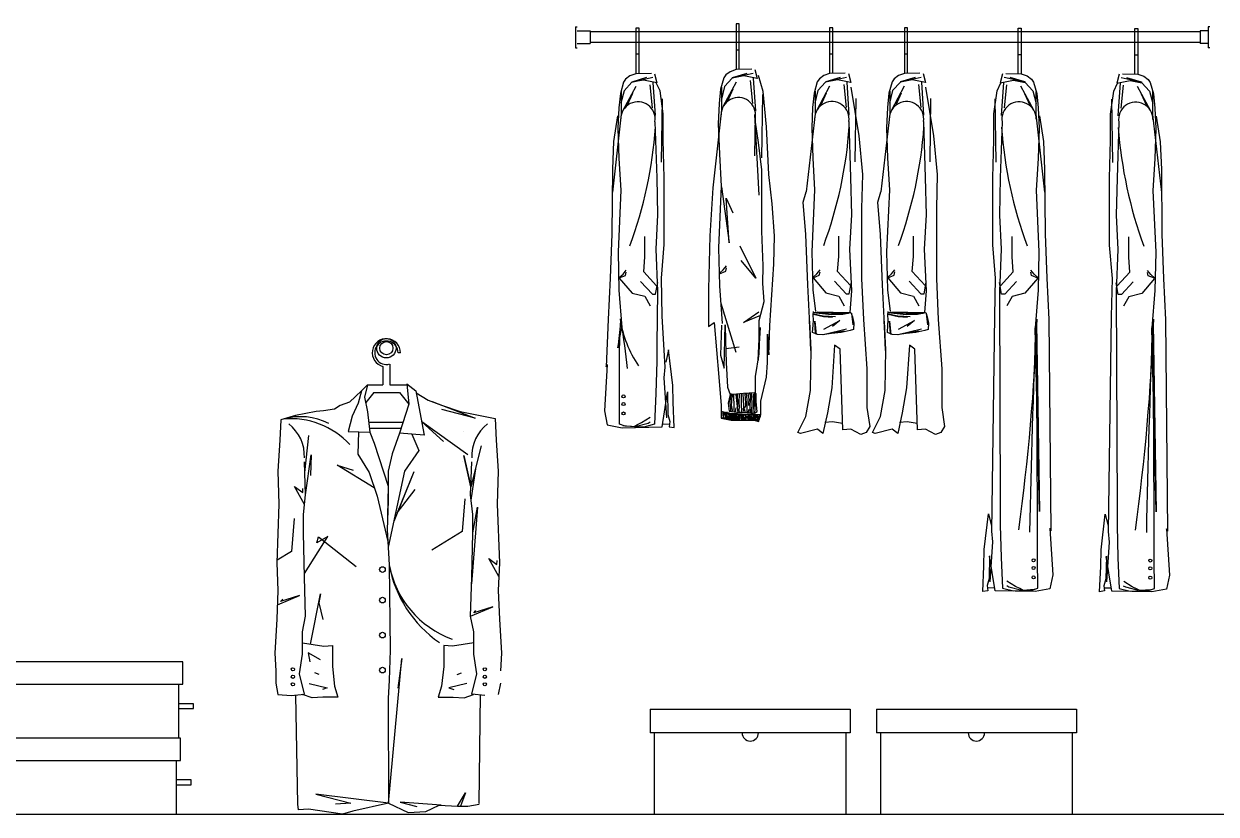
# Model space of a CAD drawing. Header units: inches. Extents: x 8.4 to 50.9, y 14.4 to 39.2.
# Drawn here: x 18.001 to 20.274, y 18.215 to 19.721 of the extents above; entities that cross this region are included whole.
import ezdxf

# ---------------------------------------------------------------- set-up
doc = ezdxf.new("R2010")
doc.units = ezdxf.units.IN
doc.header["$MEASUREMENT"] = 0
doc.layers.add('02', color=2, linetype='Continuous')
doc.layers.add('1', color=1, linetype='Continuous')

msp = doc.modelspace()

# ---------------------------------------------------------------- linework, layer by layer
at = {"layer": '02'}
for points in [[(19.174, 19.7134), (19.168, 19.7134)], [(19.3652, 19.7215), (19.3592, 19.7215)], [(19.5434, 19.7139), (19.5374, 19.7139)], [(19.6859, 19.7139), (19.6799, 19.7139)], [(19.8966, 19.7133), (19.9026, 19.7133)], [(20.1191, 19.7127), (20.1251, 19.7127)]]:
    msp.add_lwpolyline(points, dxfattribs=at)
msp.add_circle((18.6923, 19.1031), 0.0125, dxfattribs=at)
at = {"layer": '1'}
for p, q in [((19.0528, 19.716), (19.0558, 19.716)), ((19.0528, 19.716), (19.0528, 19.676)), ((19.0558, 19.708), (19.0808, 19.708)), ((19.0808, 19.708), (19.0808, 19.684)), ((19.168, 19.7134), (19.168, 19.6264)), ((19.174, 19.6269), (19.174, 19.7134)), ((19.3592, 19.7215), (19.3592, 19.6345)), ((19.3652, 19.635), (19.3652, 19.7215)), ((19.5374, 19.7139), (19.5374, 19.6269)), ((19.5434, 19.6274), (19.5434, 19.7139)), ((19.6799, 19.7139), (19.6799, 19.6269)), ((19.6859, 19.6274), (19.6859, 19.7139)), ((19.8966, 19.6268), (19.8966, 19.7133)), ((19.9026, 19.7133), (19.9026, 19.6263)), ((20.1191, 19.6263), (20.1191, 19.7127)), ((20.1251, 19.7127), (20.1251, 19.6258)), ((20.244, 19.708), (20.244, 19.684)), ((20.259, 19.708), (20.244, 19.708)), ((20.262, 19.716), (20.259, 19.716)), ((20.259, 19.716), (20.259, 19.676)), ((20.244, 19.706), (19.0808, 19.706)), ((20.244, 19.686), (19.0808, 19.686)), ((19.0528, 19.676), (19.0558, 19.676)), ((19.0558, 19.684), (19.0808, 19.684)), ((20.259, 19.684), (20.244, 19.684)), ((20.262, 19.676), (20.259, 19.676)), ((19.16, 19.6105), (19.2001, 19.6195)), ((19.1612, 19.6108), (19.1889, 19.6195)), ((19.3512, 19.6186), (19.3914, 19.6276)), ((19.3525, 19.6189), (19.3801, 19.6276)), ((19.3965, 19.555), (19.3924, 19.6176)), ((19.4106, 19.5924), (19.4019, 19.6227)), ((19.5294, 19.611), (19.5696, 19.62)), ((19.5307, 19.6113), (19.5583, 19.62)), ((19.6719, 19.611), (19.7121, 19.62)), ((19.6732, 19.6113), (19.7008, 19.62)), ((19.9106, 19.6104), (19.8704, 19.6194)), ((19.9093, 19.6107), (19.8816, 19.6194)), ((20.1331, 19.6098), (20.0929, 19.6188)), ((20.1318, 19.6102), (20.1041, 19.6188)), ((19.144, 19.5569), (19.1684, 19.6026)), ((19.1998, 19.5613), (19.1954, 19.6052)), ((19.2053, 19.5469), (19.2011, 19.6095)), ((19.3313, 19.6009), (19.3313, 19.5575)), ((19.3352, 19.5649), (19.3597, 19.6107)), ((19.3528, 19.5969), (19.3427, 19.5743)), ((19.3911, 19.5693), (19.3867, 19.6132)), ((19.5134, 19.5573), (19.5379, 19.6031)), ((19.5693, 19.5617), (19.5649, 19.6056)), ((19.5747, 19.5474), (19.5706, 19.61)), ((19.5778, 19.6005), (19.5932, 19.508)), ((19.6559, 19.5573), (19.6804, 19.6031)), ((19.7117, 19.5617), (19.7073, 19.6056)), ((19.7172, 19.5474), (19.713, 19.61)), ((19.7202, 19.6005), (19.7357, 19.508)), ((19.8653, 19.5468), (19.8694, 19.6094)), ((19.8707, 19.5612), (19.8751, 19.6051)), ((19.9266, 19.5568), (19.9021, 19.6025)), ((20.0877, 19.5462), (20.0919, 19.6089)), ((20.0932, 19.5606), (20.0976, 19.6045)), ((20.1491, 19.5562), (20.1246, 19.602)), ((19.14, 19.5928), (19.14, 19.5495)), ((19.1615, 19.5888), (19.1515, 19.5663)), ((19.218, 19.5788), (19.2161, 19.4578)), ((19.4093, 19.5869), (19.4074, 19.4658)), ((19.4171, 19.5253), (19.4106, 19.5924)), ((19.5095, 19.5933), (19.5095, 19.5499)), ((19.531, 19.5893), (19.5209, 19.5667)), ((19.5875, 19.5793), (19.5856, 19.4582)), ((19.6519, 19.5933), (19.6519, 19.5499)), ((19.6735, 19.5893), (19.6634, 19.5667)), ((19.7299, 19.5793), (19.7281, 19.4582)), ((19.8525, 19.5787), (19.8544, 19.4577)), ((19.909, 19.5887), (19.919, 19.5662)), ((19.9305, 19.5927), (19.9305, 19.5494)), ((20.075, 19.5781), (20.0769, 19.4571)), ((20.1315, 19.5882), (20.1415, 19.5656)), ((20.153, 19.5922), (20.153, 19.5488)), ((19.14, 19.5495), (19.1233, 19.4007)), ((19.3313, 19.5575), (19.3145, 19.4088)), ((19.5095, 19.5499), (19.4927, 19.4012)), ((19.6519, 19.5499), (19.6352, 19.4012)), ((19.9305, 19.5494), (19.9473, 19.4006)), ((20.153, 19.5488), (20.1698, 19.4001)), ((19.3953, 19.5487), (19.3942, 19.4701)), ((19.3942, 19.5487), (19.4021, 19.395)), ((19.4019, 19.495), (19.3954, 19.5383)), ((19.4214, 19.4344), (19.4171, 19.5253)), ((19.5932, 19.508), (19.6, 19.4344)), ((19.7357, 19.508), (19.7425, 19.4344)), ((19.4084, 19.443), (19.4019, 19.495)), ((19.4084, 19.3261), (19.4084, 19.443)), ((19.4279, 19.3781), (19.4214, 19.4344)), ((19.6, 19.4344), (19.5983, 19.3693)), ((19.7425, 19.4344), (19.7408, 19.3693)), ((19.3145, 19.4088), (19.3087, 19.3175)), ((19.3313, 19.4107), (19.3459, 19.3041)), ((19.4869, 19.3813), (19.4927, 19.4012)), ((19.6294, 19.3813), (19.6352, 19.4012)), ((19.3459, 19.3041), (19.3403, 19.3894)), ((19.3403, 19.3894), (19.3527, 19.3613)), ((19.4322, 19.3175), (19.4279, 19.3781)), ((19.4921, 19.3197), (19.4869, 19.3813)), ((19.5983, 19.3693), (19.5983, 19.2357)), ((19.6345, 19.3197), (19.6294, 19.3813)), ((19.7408, 19.3693), (19.7408, 19.2357)), ((19.4109, 19.2602), (19.4084, 19.3261)), ((19.3087, 19.3175), (19.3066, 19.2157)), ((19.431, 19.2636), (19.4322, 19.3175)), ((19.4955, 19.2238), (19.4921, 19.3197)), ((19.638, 19.2238), (19.6345, 19.3197)), ((19.3662, 19.2984), (19.3965, 19.2367)), ((19.3965, 19.2367), (19.3684, 19.2703)), ((19.4099, 19.2267), (19.4109, 19.2602)), ((19.4236, 19.1465), (19.431, 19.2636)), ((19.5983, 19.2357), (19.6017, 19.1578)), ((19.7408, 19.2357), (19.7442, 19.1578)), ((19.3066, 19.2157), (19.3066, 19.1443)), ((19.4128, 19.1923), (19.4099, 19.2267)), ((19.4989, 19.1604), (19.4955, 19.2238)), ((19.6414, 19.1604), (19.638, 19.2238)), ((19.3302, 19.1891), (19.3583, 19.0954)), ((19.403, 19.1559), (19.4128, 19.1923)), ((19.3729, 19.1521), (19.4021, 19.1723)), ((19.4055, 19.1656), (19.3729, 19.1521)), ((19.5058, 19.1663), (19.5068, 19.1728)), ((19.5058, 19.1709), (19.541, 19.1672)), ((19.5068, 19.1571), (19.5058, 19.1663)), ((19.5073, 19.1717), (19.5407, 19.1699)), ((19.5136, 19.1722), (19.5747, 19.1709)), ((19.5407, 19.1699), (19.5734, 19.1701)), ((19.541, 19.1672), (19.5623, 19.1682)), ((19.5623, 19.1682), (19.5781, 19.1709)), ((19.5781, 19.1709), (19.5809, 19.1626)), ((19.5809, 19.1626), (19.5836, 19.1506)), ((19.6483, 19.1663), (19.6492, 19.1728)), ((19.6483, 19.1709), (19.6835, 19.1672)), ((19.6492, 19.1571), (19.6483, 19.1663)), ((19.6498, 19.1717), (19.6832, 19.1699)), ((19.6561, 19.1722), (19.7171, 19.1709)), ((19.6832, 19.1699), (19.7158, 19.1701)), ((19.6835, 19.1672), (19.7048, 19.1682)), ((19.7048, 19.1682), (19.7205, 19.1709)), ((19.7205, 19.1709), (19.7233, 19.1626)), ((19.7233, 19.1626), (19.7261, 19.1506)), ((19.3066, 19.1443), (19.3174, 19.1518)), ((19.3174, 19.1518), (19.3261, 19.0479)), ((19.331, 19.147), (19.3296, 19.0901)), ((19.336, 19.0653), (19.3379, 19.1477)), ((19.3379, 19.1477), (19.3389, 19.1172)), ((19.405, 19.1428), (19.401, 19.08)), ((19.403, 19.1204), (19.403, 19.1559)), ((19.403, 19.0926), (19.405, 19.1428)), ((19.4214, 19.0902), (19.4236, 19.1465)), ((19.5015, 19.0984), (19.4989, 19.1604)), ((19.5023, 19.1013), (19.4989, 19.1544)), ((19.4989, 19.1544), (19.5015, 19.0984)), ((19.5049, 19.133), (19.5058, 19.1469)), ((19.5058, 19.1469), (19.5068, 19.1571)), ((19.5261, 19.1393), (19.5569, 19.156)), ((19.5569, 19.156), (19.5428, 19.1446)), ((19.5836, 19.1506), (19.5827, 19.1385)), ((19.6017, 19.1578), (19.6086, 19.0637)), ((19.644, 19.0984), (19.6414, 19.1604)), ((19.6448, 19.1013), (19.6414, 19.1544)), ((19.6414, 19.1544), (19.644, 19.0984)), ((19.6474, 19.133), (19.6483, 19.1469)), ((19.6483, 19.1469), (19.6492, 19.1571)), ((19.6686, 19.1393), (19.6994, 19.156)), ((19.6994, 19.156), (19.6853, 19.1446)), ((19.7261, 19.1506), (19.7252, 19.1385)), ((19.7442, 19.1578), (19.7511, 19.0637)), ((19.3389, 19.1172), (19.3399, 19.0758)), ((19.401, 19.08), (19.403, 19.1204)), ((19.4192, 19.076), (19.4192, 19.1301)), ((19.4192, 19.1301), (19.4214, 19.0902)), ((19.5142, 19.1293), (19.5049, 19.133)), ((19.5234, 19.1284), (19.5142, 19.1293)), ((19.541, 19.1311), (19.5234, 19.1284)), ((19.5596, 19.133), (19.541, 19.1311)), ((19.5762, 19.1367), (19.5596, 19.133)), ((19.5827, 19.1385), (19.5762, 19.1367)), ((19.6566, 19.1293), (19.6474, 19.133)), ((19.6659, 19.1284), (19.6566, 19.1293)), ((19.6835, 19.1311), (19.6659, 19.1284)), ((19.702, 19.133), (19.6835, 19.1311)), ((19.7187, 19.1367), (19.702, 19.133)), ((19.7252, 19.1385), (19.7187, 19.1367)), ((18.7192, 19.0944), (18.7146, 19.0944)), ((19.3392, 19.1028), (19.365, 19.1055)), ((19.5006, 19.0226), (19.5023, 19.1013)), ((19.5469, 19.109), (19.5418, 19.0277)), ((19.5572, 19.1013), (19.5469, 19.109)), ((19.5623, 18.9472), (19.5572, 19.1013)), ((19.6431, 19.0226), (19.6448, 19.1013)), ((19.6894, 19.109), (19.6842, 19.0277)), ((19.6997, 19.1013), (19.6894, 19.109)), ((19.7048, 18.9472), (19.6997, 19.1013)), ((18.6986, 19.0729), (18.6986, 19.033)), ((19.3296, 19.0901), (19.336, 19.0653)), ((19.3399, 19.0758), (19.3429, 19.0286)), ((19.3961, 19.0492), (19.403, 19.0926)), ((19.4171, 19.0479), (19.4192, 19.076)), ((18.6856, 19.0683), (18.6856, 19.033)), ((19.3961, 19.0177), (19.3961, 19.0492)), ((19.6086, 19.0637), (19.6086, 18.99)), ((19.7511, 19.0637), (19.7511, 18.99)), ((18.6564, 19.033), (18.6447, 19.0215)), ((18.6564, 19.033), (18.6509, 19.0095)), ((18.6564, 19.033), (18.6856, 19.033)), ((18.6986, 19.033), (18.7312, 19.033)), ((18.731, 19.0354), (18.7349, 18.9962)), ((18.731, 19.0354), (18.7486, 19.0217)), ((19.3261, 19.0479), (19.3304, 18.9938)), ((19.3429, 19.0286), (19.3478, 19.0148)), ((19.4062, 19.0024), (19.4171, 19.0479)), ((19.5418, 19.0277), (19.5332, 18.9797)), ((19.6842, 19.0277), (19.6757, 18.9797)), ((18.6447, 19.0215), (18.6221, 19.0001)), ((18.6447, 19.0215), (18.6385, 18.998)), ((18.6509, 19.0095), (18.6564, 18.9818)), ((18.6681, 19.0187), (18.6529, 18.9996)), ((18.6681, 19.0187), (18.7176, 19.0187)), ((18.7176, 19.0187), (18.7351, 18.9967)), ((18.7486, 19.0217), (18.7643, 18.9373)), ((18.7493, 19.0183), (18.7722, 19.004)), ((18.7722, 19.004), (18.7975, 18.9946)), ((19.3478, 19.0148), (19.3439, 18.998)), ((19.3475, 19.0086), (19.3468, 19.0003)), ((19.3505, 19.0153), (19.3475, 19.0086)), ((19.3527, 19.0148), (19.3478, 19.0158)), ((19.3527, 19.0153), (19.3503, 19.0071)), ((19.3503, 19.0071), (19.3505, 19.001)), ((19.3734, 19.0167), (19.3527, 19.0148)), ((19.3544, 19.0153), (19.3544, 19.0064)), ((19.3544, 19.0064), (19.3546, 18.9984)), ((19.3583, 19.0149), (19.3618, 18.9864)), ((19.3612, 19.0147), (19.362, 18.9971)), ((19.3647, 19.0155), (19.3644, 18.9999)), ((19.3688, 19.0157), (19.3688, 18.992)), ((19.3718, 19.0166), (19.3729, 18.9931)), ((19.3941, 19.0177), (19.3734, 19.0167)), ((19.376, 19.016), (19.3768, 18.9984)), ((19.3784, 19.0171), (19.3795, 19.0044)), ((19.3795, 19.0044), (19.3797, 18.9938)), ((19.3816, 19.0171), (19.3836, 19.0055)), ((19.3836, 19.0055), (19.3827, 18.9984)), ((19.3845, 19.0171), (19.3862, 19.0112)), ((19.3858, 19.0036), (19.3853, 18.9944)), ((19.3862, 19.0112), (19.3858, 19.0036)), ((19.3879, 19.0171), (19.3892, 18.999)), ((19.3914, 19.016), (19.3923, 19.0016)), ((19.3971, 19.0158), (19.3941, 19.0177)), ((19.3943, 19.0173), (19.3947, 19.0003)), ((19.3971, 19.001), (19.3971, 19.0158)), ((19.4921, 18.9729), (19.5006, 19.0226)), ((19.6345, 18.9729), (19.6431, 19.0226)), ((18.5582, 18.9825), (18.5189, 18.9746)), ((18.5724, 18.9836), (18.5582, 18.9825)), ((18.5582, 18.9825), (18.5582, 18.9825)), ((18.5934, 18.9869), (18.5724, 18.9836)), ((18.6044, 18.994), (18.5934, 18.9869)), ((18.6221, 19.0001), (18.6044, 18.994)), ((18.6385, 18.998), (18.6273, 18.9734)), ((18.6564, 18.9818), (18.6606, 18.943)), ((18.7349, 18.9962), (18.7172, 18.9413)), ((18.7349, 18.9962), (18.7349, 18.9962)), ((18.7793, 19.0014), (18.8617, 18.97)), ((18.7975, 18.9946), (18.8331, 18.9825)), ((18.8617, 18.97), (18.7981, 18.986)), ((18.8331, 18.9825), (18.8997, 18.9691)), ((18.8331, 18.9825), (18.8331, 18.9825)), ((19.3301, 18.9833), (19.3478, 18.9793)), ((19.3304, 18.9938), (19.3304, 18.97)), ((19.3315, 18.9827), (19.3318, 18.974)), ((19.3348, 18.979), (19.3348, 18.9817)), ((19.3361, 18.9819), (19.3365, 18.9785)), ((19.338, 18.9813), (19.3384, 18.9757)), ((19.3399, 18.9806), (19.3394, 18.9752)), ((19.3413, 18.9815), (19.3416, 18.9776)), ((19.3439, 18.998), (19.3458, 18.9833)), ((19.3458, 18.9833), (19.3606, 18.9813)), ((19.3468, 19.0003), (19.3475, 18.992)), ((19.3475, 18.992), (19.3483, 18.9894)), ((19.3483, 18.9894), (19.3481, 18.9827)), ((19.3505, 19.001), (19.3499, 18.9944)), ((19.3499, 18.9944), (19.3518, 18.9851)), ((19.3518, 18.9851), (19.3512, 18.9812)), ((19.3546, 18.9984), (19.3546, 18.9862)), ((19.3546, 18.9862), (19.3553, 18.9816)), ((19.3583, 18.9897), (19.3573, 18.9827)), ((19.3573, 18.9827), (19.3579, 18.9818)), ((19.3606, 18.9813), (19.3803, 18.9803)), ((19.3618, 18.9864), (19.3616, 18.9831)), ((19.3616, 18.9831), (19.3627, 18.9827)), ((19.362, 18.9971), (19.3618, 18.9912)), ((19.3644, 18.9999), (19.3647, 18.9914)), ((19.3647, 18.9914), (19.3644, 18.9836)), ((19.3644, 18.9836), (19.3657, 18.981)), ((19.369, 18.9827), (19.3686, 18.9797)), ((19.3688, 18.992), (19.3694, 18.9864)), ((19.3694, 18.9864), (19.369, 18.9827)), ((19.3723, 18.9851), (19.3721, 18.9812)), ((19.3729, 18.9931), (19.3723, 18.9851)), ((19.3771, 18.9934), (19.3745, 18.9877)), ((19.3745, 18.9877), (19.3755, 18.9829)), ((19.3755, 18.9829), (19.3755, 18.981)), ((19.3768, 18.9984), (19.3771, 18.9934)), ((19.3792, 18.981), (19.379, 18.9799)), ((19.3797, 18.9938), (19.3792, 18.9877)), ((19.3792, 18.9877), (19.3792, 18.981)), ((19.3823, 18.9812), (19.3821, 18.9803)), ((19.3829, 18.986), (19.3823, 18.9812)), ((19.3827, 18.9984), (19.3829, 18.9936)), ((19.3853, 18.984), (19.3851, 18.9807)), ((19.3853, 18.9944), (19.3853, 18.984)), ((19.3877, 18.9805), (19.3875, 18.9794)), ((19.3879, 18.9853), (19.3877, 18.9805)), ((19.3888, 18.9934), (19.3879, 18.9853)), ((19.3892, 18.999), (19.3888, 18.9934)), ((19.3925, 18.9944), (19.391, 18.9834)), ((19.391, 18.9834), (19.3912, 18.9814)), ((19.3912, 18.9814), (19.3914, 18.9799)), ((19.3923, 19.0016), (19.3925, 18.9944)), ((19.3945, 18.9866), (19.394, 18.9801)), ((19.3941, 18.9793), (19.399, 18.9823)), ((19.3949, 18.9957), (19.3945, 18.9866)), ((19.3947, 19.0003), (19.3949, 18.9957)), ((19.399, 18.9823), (19.3971, 19.001)), ((19.4062, 18.9765), (19.4062, 19.0024)), ((19.6086, 18.99), (19.6137, 18.9541)), ((19.7511, 18.99), (19.7562, 18.9541)), ((18.4914, 18.9668), (18.4895, 18.9275)), ((18.5189, 18.9746), (18.4914, 18.9668)), ((18.6273, 18.9734), (18.6197, 18.944)), ((18.7238, 18.9616), (18.6599, 18.9616)), ((18.8478, 18.8998), (18.7596, 18.9626)), ((18.7596, 18.9626), (18.8015, 18.9254)), ((18.8997, 18.9691), (18.9018, 18.9275)), ((19.2188, 18.9583), (19.2329, 18.9586)), ((19.3304, 18.97), (19.3499, 18.9656)), ((19.3318, 18.9707), (19.3319, 18.9697)), ((19.3356, 18.9757), (19.3348, 18.979)), ((19.3348, 18.9691), (19.335, 18.973)), ((19.335, 18.973), (19.3356, 18.9757)), ((19.3365, 18.9785), (19.3362, 18.9756)), ((19.3369, 18.9712), (19.3364, 18.9687)), ((19.3384, 18.9757), (19.3385, 18.9728)), ((19.3385, 18.9728), (19.3386, 18.9709)), ((19.3386, 18.9709), (19.3388, 18.9681)), ((19.3388, 18.9681), (19.3388, 18.9674)), ((19.3394, 18.9752), (19.3394, 18.9731)), ((19.3394, 18.9731), (19.3397, 18.9697)), ((19.3397, 18.9697), (19.3394, 18.9682)), ((19.3413, 18.9733), (19.3407, 18.9705)), ((19.3407, 18.9705), (19.3418, 18.9677)), ((19.3416, 18.9776), (19.3413, 18.9733)), ((19.3431, 18.9744), (19.3425, 18.9716)), ((19.3425, 18.9716), (19.3428, 18.9697)), ((19.3428, 18.9697), (19.343, 18.967)), ((19.3431, 18.9801), (19.3432, 18.9776)), ((19.3446, 18.9803), (19.3449, 18.9707)), ((19.3449, 18.9707), (19.345, 18.9672)), ((19.345, 18.9672), (19.345, 18.9667)), ((19.346, 18.98), (19.3459, 18.9762)), ((19.3459, 18.9762), (19.3467, 18.9712)), ((19.3467, 18.9712), (19.3468, 18.9684)), ((19.3468, 18.9684), (19.3469, 18.9664)), ((19.347, 18.9794), (19.3482, 18.9717)), ((19.3478, 18.9793), (19.3616, 18.9783)), ((19.3482, 18.9717), (19.3484, 18.9684)), ((19.3484, 18.9684), (19.3483, 18.9667)), ((19.3487, 18.9794), (19.3496, 18.9747)), ((19.3496, 18.9747), (19.3493, 18.9698)), ((19.3493, 18.9698), (19.3497, 18.9653)), ((19.3499, 18.9656), (19.3932, 18.9656)), ((19.3506, 18.9735), (19.3505, 18.9696)), ((19.3505, 18.9696), (19.3507, 18.9658)), ((19.3516, 18.979), (19.3519, 18.9716)), ((19.3519, 18.9716), (19.352, 18.9665)), ((19.352, 18.9665), (19.352, 18.9645)), ((19.353, 18.9789), (19.3538, 18.9753)), ((19.3538, 18.9753), (19.3535, 18.9707)), ((19.3568, 18.9752), (19.3535, 18.9655)), ((19.3544, 18.9785), (19.3548, 18.9775)), ((19.3548, 18.9775), (19.3554, 18.973)), ((19.3554, 18.973), (19.3548, 18.9698)), ((19.3548, 18.9698), (19.3552, 18.9658)), ((19.3562, 18.9786), (19.3568, 18.9752)), ((19.3568, 18.9721), (19.3567, 18.9696)), ((19.3567, 18.9696), (19.3568, 18.9665)), ((19.3568, 18.9665), (19.3571, 18.9654)), ((19.3581, 18.9789), (19.3581, 18.9764)), ((19.3581, 18.9764), (19.3587, 18.9712)), ((19.3585, 18.9691), (19.3582, 18.9662)), ((19.3582, 18.9662), (19.359, 18.9658)), ((19.3587, 18.9712), (19.3585, 18.9691)), ((19.3596, 18.9785), (19.36, 18.9742)), ((19.36, 18.9742), (19.3597, 18.9712)), ((19.3597, 18.9712), (19.3599, 18.9691)), ((19.3599, 18.9691), (19.36, 18.9667)), ((19.36, 18.9667), (19.3605, 18.9654)), ((19.361, 18.9784), (19.3614, 18.9761)), ((19.3614, 18.9735), (19.3619, 18.9693)), ((19.3616, 18.9783), (19.3793, 18.9774)), ((19.3619, 18.9693), (19.362, 18.967)), ((19.362, 18.9782), (19.3633, 18.9752)), ((19.362, 18.967), (19.362, 18.9651)), ((19.3633, 18.9752), (19.3634, 18.971)), ((19.3634, 18.971), (19.3639, 18.9684)), ((19.3671, 18.9737), (19.3639, 18.9656)), ((19.3647, 18.9781), (19.365, 18.9759)), ((19.365, 18.9759), (19.3656, 18.9719)), ((19.3656, 18.9719), (19.365, 18.9684)), ((19.365, 18.9684), (19.3652, 18.9653)), ((19.3671, 18.9709), (19.3665, 18.9693)), ((19.3666, 18.9664), (19.3665, 18.9654)), ((19.367, 18.978), (19.3669, 18.9761)), ((19.3669, 18.9761), (19.3671, 18.9737)), ((19.3686, 18.9776), (19.3689, 18.9748)), ((19.3692, 18.9668), (19.3686, 18.9656)), ((19.3689, 18.9748), (19.3695, 18.9719)), ((19.3695, 18.9719), (19.369, 18.9686)), ((19.369, 18.9686), (19.3692, 18.9668)), ((19.3706, 18.9776), (19.3709, 18.9754)), ((19.3712, 18.9728), (19.3707, 18.9698)), ((19.3707, 18.9698), (19.3711, 18.9664)), ((19.3709, 18.9754), (19.3712, 18.9728)), ((19.3711, 18.9664), (19.3713, 18.9655)), ((19.3726, 18.9735), (19.3722, 18.971)), ((19.3722, 18.971), (19.3726, 18.9683)), ((19.3723, 18.9773), (19.3726, 18.9735)), ((19.3726, 18.9683), (19.373, 18.9654)), ((19.3739, 18.9773), (19.3746, 18.975)), ((19.3744, 18.9719), (19.3739, 18.9696)), ((19.3739, 18.9696), (19.3741, 18.966)), ((19.3741, 18.966), (19.3742, 18.9654)), ((19.3759, 18.97), (19.3755, 18.9667)), ((19.3755, 18.9667), (19.3764, 18.9653)), ((19.3758, 18.9775), (19.3763, 18.9739)), ((19.3763, 18.9739), (19.3759, 18.97)), ((19.3774, 18.978), (19.3776, 18.9758)), ((19.3776, 18.9758), (19.3783, 18.9718)), ((19.3783, 18.9718), (19.3776, 18.9683)), ((19.3776, 18.9683), (19.3779, 18.9652)), ((19.3798, 18.9707), (19.3791, 18.9692)), ((19.3793, 18.9663), (19.3791, 18.9653)), ((19.3793, 18.9774), (19.3921, 18.9774)), ((19.3796, 18.9779), (19.3795, 18.976)), ((19.3798, 18.9735), (19.3798, 18.9707)), ((19.3803, 18.9803), (19.3941, 18.9793)), ((19.3813, 18.9775), (19.3816, 18.9747)), ((19.3818, 18.9667), (19.3813, 18.9655)), ((19.3816, 18.9747), (19.3822, 18.9718)), ((19.3822, 18.9718), (19.3817, 18.9685)), ((19.3817, 18.9685), (19.3818, 18.9667)), ((19.3832, 18.9775), (19.3836, 18.9753)), ((19.3838, 18.9727), (19.3833, 18.9697)), ((19.3833, 18.9697), (19.3837, 18.9663)), ((19.3836, 18.9753), (19.3838, 18.9727)), ((19.3837, 18.9663), (19.384, 18.9654)), ((19.3852, 18.9734), (19.3849, 18.9709)), ((19.3849, 18.9709), (19.3852, 18.9682)), ((19.385, 18.9772), (19.3852, 18.9734)), ((19.3852, 18.9682), (19.3856, 18.9653)), ((19.387, 18.9718), (19.3865, 18.9695)), ((19.3865, 18.9695), (19.3868, 18.9659)), ((19.3868, 18.9659), (19.3869, 18.9653)), ((19.3873, 18.9749), (19.387, 18.9718)), ((19.3885, 18.9699), (19.3882, 18.9666)), ((19.3882, 18.9666), (19.3891, 18.9652)), ((19.3884, 18.9774), (19.3889, 18.9738)), ((19.3889, 18.9738), (19.3885, 18.9699)), ((19.3898, 18.9778), (19.39, 18.9756)), ((19.3907, 18.9715), (19.39, 18.9681)), ((19.39, 18.9681), (19.3903, 18.9649)), ((19.3922, 18.9705), (19.3916, 18.969)), ((19.3916, 18.969), (19.3917, 18.9661)), ((19.3917, 18.9661), (19.3916, 18.9651)), ((19.3921, 18.9776), (19.392, 18.9757)), ((19.392, 18.9757), (19.3922, 18.9733)), ((19.3921, 18.9774), (19.4059, 18.9766)), ((19.3922, 18.9733), (19.3922, 18.9705)), ((19.3932, 18.9656), (19.4019, 18.9635)), ((19.3937, 18.9773), (19.394, 18.9745)), ((19.3942, 18.9665), (19.3937, 18.9653)), ((19.394, 18.9801), (19.3945, 18.9803)), ((19.394, 18.9745), (19.3946, 18.9715)), ((19.3946, 18.9715), (19.3941, 18.9682)), ((19.3941, 18.9682), (19.3942, 18.9665)), ((19.3956, 18.9773), (19.396, 18.9751)), ((19.3963, 18.9724), (19.3958, 18.9695)), ((19.3958, 18.9695), (19.3961, 18.9661)), ((19.396, 18.9751), (19.3963, 18.9724)), ((19.3961, 18.9661), (19.3964, 18.9652)), ((19.3977, 18.9732), (19.3973, 18.9706)), ((19.3974, 18.977), (19.3977, 18.9732)), ((19.3977, 18.968), (19.3981, 18.9644)), ((19.3989, 18.977), (19.3997, 18.9747)), ((19.3995, 18.9715), (19.3989, 18.9693)), ((19.3989, 18.9693), (19.3992, 18.9657)), ((19.3992, 18.9657), (19.3995, 18.9641)), ((19.3997, 18.9747), (19.3995, 18.9715)), ((19.401, 18.9696), (19.4006, 18.9663)), ((19.4006, 18.9663), (19.4025, 18.9633)), ((19.4014, 18.9736), (19.401, 18.9696)), ((19.4019, 18.9635), (19.4062, 18.9765)), ((19.4031, 18.9733), (19.4027, 18.9708)), ((19.4027, 18.9708), (19.4031, 18.9681)), ((19.4028, 18.9771), (19.4031, 18.9733)), ((19.4031, 18.9681), (19.4032, 18.9673)), ((19.4043, 18.9771), (19.4051, 18.9748)), ((19.4051, 18.9748), (19.4048, 18.9716)), ((19.4766, 18.9421), (19.4921, 18.9729)), ((19.5332, 18.9797), (19.5246, 18.9404)), ((19.5282, 18.9623), (19.543, 18.9633)), ((19.543, 18.9633), (19.5618, 18.9604)), ((19.6191, 18.9421), (19.6345, 18.9729)), ((19.6757, 18.9797), (19.6671, 18.9404)), ((19.6707, 18.9623), (19.6855, 18.9633)), ((19.6855, 18.9633), (19.7043, 18.9604)), ((18.5369, 18.8664), (18.5443, 18.9365)), ((18.6197, 18.944), (18.6606, 18.943)), ((18.6394, 18.9436), (18.6379, 18.9009)), ((18.72, 18.9498), (18.6599, 18.9498)), ((18.6606, 18.943), (18.6689, 18.9223)), ((18.7172, 18.9413), (18.7035, 18.902)), ((18.7172, 18.9413), (18.7172, 18.9413)), ((18.7643, 18.9373), (18.7172, 18.9413)), ((18.7408, 18.9393), (18.7545, 18.9079)), ((18.839, 18.9452), (18.839, 18.9452)), ((19.4818, 18.9404), (19.4766, 18.9421)), ((19.5143, 18.9489), (19.4818, 18.9404)), ((19.5246, 18.9404), (19.5143, 18.9489)), ((19.5778, 18.9489), (19.5623, 18.9472)), ((19.5966, 18.9386), (19.5778, 18.9489)), ((19.6069, 18.9421), (19.5966, 18.9386)), ((19.6137, 18.9541), (19.6069, 18.9421)), ((19.6242, 18.9404), (19.6191, 18.9421)), ((19.6568, 18.9489), (19.6242, 18.9404)), ((19.6671, 18.9404), (19.6568, 18.9489)), ((19.7202, 18.9489), (19.7048, 18.9472)), ((19.7391, 18.9386), (19.7202, 18.9489)), ((19.7494, 18.9421), (19.7391, 18.9386)), ((19.7562, 18.9541), (19.7494, 18.9421)), ((18.4895, 18.9275), (18.4856, 18.8687)), ((18.6689, 18.9223), (18.6956, 18.8402)), ((18.8731, 18.9169), (18.8535, 18.8386)), ((18.9018, 18.9275), (18.9057, 18.8687)), ((18.5382, 18.8236), (18.5487, 18.9)), ((18.5487, 18.9), (18.5479, 18.8604)), ((18.6379, 18.9009), (18.6596, 18.8661)), ((18.7035, 18.902), (18.6956, 18.8687)), ((18.7545, 18.9079), (18.727, 18.8687)), ((18.8399, 18.8987), (18.8514, 18.8479)), ((18.8535, 18.8386), (18.8399, 18.8987)), ((18.4856, 18.8687), (18.4875, 18.8059)), ((18.5382, 18.8236), (18.5363, 18.8863)), ((18.6693, 18.8371), (18.5988, 18.88)), ((18.5988, 18.88), (18.6292, 18.8704)), ((18.6996, 18.8853), (18.6956, 18.8687)), ((18.727, 18.8687), (18.6956, 18.7235)), ((18.6956, 18.8687), (18.6956, 18.8118)), ((18.7446, 18.8672), (18.7063, 18.773)), ((18.7446, 18.8672), (18.7129, 18.7892)), ((18.837, 18.8863), (18.837, 18.8863)), ((18.853, 18.8236), (18.855, 18.8863)), ((18.8541, 18.8132), (18.8633, 18.8778)), ((18.9057, 18.8687), (18.9037, 18.8059)), ((18.6596, 18.8661), (18.6747, 18.8212)), ((18.5173, 18.8396), (18.5328, 18.828)), ((18.5363, 18.8049), (18.5173, 18.8396)), ((18.5328, 18.828), (18.5331, 18.8355)), ((18.5343, 18.7863), (18.5382, 18.8236)), ((18.6956, 18.8402), (18.6947, 18.7843)), ((18.7129, 18.7892), (18.7474, 18.8338)), ((18.857, 18.7863), (18.853, 18.8236)), ((18.4875, 18.8059), (18.4836, 18.6941)), ((18.6747, 18.8212), (18.695, 18.7343)), ((18.6956, 18.8118), (18.6937, 18.7569)), ((18.8421, 18.816), (18.8366, 18.7537)), ((18.8658, 18.8001), (18.8547, 18.6541)), ((18.857, 18.751), (18.8658, 18.8001)), ((18.9037, 18.8059), (18.9077, 18.6941)), ((18.5168, 18.7782), (18.5112, 18.7158)), ((18.5343, 18.751), (18.5343, 18.7863)), ((18.857, 18.751), (18.857, 18.7863)), ((18.6937, 18.7569), (18.6976, 18.6902)), ((18.8366, 18.7537), (18.7787, 18.7178)), ((18.5363, 18.6666), (18.5343, 18.751)), ((18.5361, 18.6738), (18.581, 18.7439)), ((18.581, 18.7439), (18.5596, 18.7322)), ((18.5596, 18.7322), (18.5632, 18.7436)), ((18.5632, 18.7436), (18.6345, 18.6871)), ((18.855, 18.6666), (18.857, 18.751)), ((18.5112, 18.7158), (18.4838, 18.6988)), ((18.4836, 18.6941), (18.4856, 18.6411)), ((18.6976, 18.6902), (18.6996, 18.5273)), ((18.9067, 18.6676), (18.8878, 18.7022)), ((18.8878, 18.7022), (18.9032, 18.6907)), ((18.9032, 18.6907), (18.9036, 18.6982)), ((18.9077, 18.6941), (18.9057, 18.6411)), ((18.5382, 18.5921), (18.5363, 18.6666)), ((18.853, 18.5921), (18.855, 18.6666)), ((18.4856, 18.6411), (18.4836, 18.5862)), ((18.9057, 18.6411), (18.9077, 18.5862)), ((19.8517, 18.6458), (19.8377, 18.6461)), ((20.0742, 18.6453), (20.0601, 18.6455)), ((18.4846, 18.6137), (18.5268, 18.6313)), ((18.5268, 18.6313), (18.4903, 18.6204)), ((18.4903, 18.6204), (18.4947, 18.6246)), ((18.5476, 18.5387), (18.567, 18.6345)), ((18.567, 18.6345), (18.5635, 18.6175)), ((18.5635, 18.6175), (18.5712, 18.5861)), ((18.853, 18.5921), (18.8952, 18.6097)), ((18.8952, 18.6097), (18.8588, 18.5988)), ((18.8588, 18.5988), (18.8631, 18.603)), ((18.4836, 18.5862), (18.4797, 18.5215)), ((18.5323, 18.5626), (18.5382, 18.5921)), ((18.8589, 18.5626), (18.853, 18.5921)), ((18.9077, 18.5862), (18.9116, 18.5215)), ((18.5323, 18.5195), (18.5323, 18.5626)), ((18.8589, 18.5195), (18.8589, 18.5626)), ((18.5323, 18.5411), (18.5728, 18.5348)), ((18.5728, 18.5348), (18.5894, 18.5366)), ((18.5894, 18.5366), (18.5894, 18.496)), ((18.6996, 18.5273), (18.6976, 18.4704)), ((18.8019, 18.5366), (18.8019, 18.496)), ((18.8185, 18.5348), (18.8019, 18.5366)), ((18.8589, 18.5411), (18.8185, 18.5348)), ((18.4797, 18.5215), (18.4816, 18.4881)), ((18.5264, 18.4822), (18.5323, 18.5195)), ((18.5665, 18.509), (18.5434, 18.5223)), ((18.5434, 18.5223), (18.5461, 18.5054)), ((18.6966, 18.2357), (18.7217, 18.5117)), ((18.7217, 18.5117), (18.7144, 18.4552)), ((18.8648, 18.4822), (18.8589, 18.5195)), ((18.9116, 18.5215), (18.9096, 18.4881)), ((18.4816, 18.4881), (18.4816, 18.4646)), ((18.5362, 18.4433), (18.5264, 18.4822)), ((18.5641, 18.481), (18.5559, 18.4839)), ((18.5894, 18.496), (18.5935, 18.4587)), ((18.8019, 18.496), (18.7977, 18.4587)), ((18.8271, 18.481), (18.8353, 18.4839)), ((18.8551, 18.4433), (18.8648, 18.4822)), ((18.4816, 18.4646), (18.4856, 18.443)), ((18.5453, 18.4638), (18.5797, 18.4556)), ((18.5935, 18.4587), (18.5999, 18.4376)), ((18.6976, 18.4704), (18.6956, 18.4351)), ((18.7977, 18.4587), (18.7913, 18.4376)), ((18.846, 18.4638), (18.8115, 18.4556)), ((18.9096, 18.4646), (18.9057, 18.443)), ((18.4856, 18.443), (18.5111, 18.441)), ((18.5111, 18.441), (18.5362, 18.4433)), ((18.5111, 18.441), (18.5111, 18.441)), ((18.5238, 18.2338), (18.5196, 18.4418)), ((18.5506, 18.4365), (18.5327, 18.443)), ((18.5327, 18.443), (18.5327, 18.443)), ((18.5327, 18.443), (18.5363, 18.443)), ((18.5714, 18.4379), (18.5506, 18.4365)), ((18.5797, 18.4556), (18.5707, 18.4523)), ((18.5999, 18.4376), (18.5714, 18.4379)), ((18.6956, 18.4351), (18.6966, 18.2357)), ((18.7913, 18.4376), (18.8199, 18.4379)), ((18.8115, 18.4556), (18.8206, 18.4523)), ((18.8199, 18.4379), (18.8407, 18.4365)), ((18.8407, 18.4365), (18.8586, 18.443)), ((18.8407, 18.4365), (18.8407, 18.4365)), ((18.8586, 18.443), (18.855, 18.443)), ((18.8802, 18.441), (18.8551, 18.4433)), ((18.8586, 18.443), (18.8586, 18.443)), ((18.8694, 18.235), (18.8717, 18.443)), ((19.1953, 18.4147), (19.1953, 18.3697)), ((19.1953, 18.4147), (19.5766, 18.4147)), ((19.5766, 18.4147), (19.5766, 18.3697)), ((19.6266, 18.4147), (20.0079, 18.4147)), ((19.6266, 18.4147), (19.6266, 18.3697)), ((20.0079, 18.4147), (20.0079, 18.3697)), ((19.5766, 18.3697), (19.1953, 18.3697)), ((19.2035, 18.2147), (19.2035, 18.3697)), ((19.5685, 18.3697), (19.5685, 18.2147)), ((20.0079, 18.3697), (19.6266, 18.3697)), ((19.6348, 18.2147), (19.6348, 18.3697)), ((19.9997, 18.3697), (19.9997, 18.2147)), ((18.8282, 18.2298), (18.8433, 18.2554)), ((18.8433, 18.2554), (18.8334, 18.2298)), ((18.5248, 18.2227), (18.5238, 18.2338)), ((18.5577, 18.2528), (18.6248, 18.2359)), ((18.6966, 18.2357), (18.5577, 18.2528)), ((18.6248, 18.2359), (18.5952, 18.2335)), ((18.6966, 18.2357), (18.6283, 18.2203)), ((18.6966, 18.2357), (18.7339, 18.2181)), ((18.6966, 18.2357), (18.6966, 18.2357)), ((18.7186, 18.2373), (18.7506, 18.2291)), ((18.797, 18.2316), (18.7186, 18.2373)), ((18.7673, 18.22), (18.7928, 18.2318)), ((18.7928, 18.2318), (18.8282, 18.2298)), ((18.8478, 18.2298), (18.8694, 18.2338)), ((8.7087, 18.2147), (29.0349, 18.2147)), ((18.5438, 18.2244), (18.5248, 18.2227)), ((18.6089, 18.2147), (18.5438, 18.2244)), ((18.6283, 18.2203), (18.6089, 18.2147)), ((18.7339, 18.2181), (18.7673, 18.22)), ((18.8282, 18.2298), (18.8478, 18.2298))]:
    msp.add_line(p, q, dxfattribs=at)
for points in [[(19.174, 19.6634), (19.168, 19.6634)], [(19.3652, 19.6715), (19.3592, 19.6715)], [(19.5434, 19.6639), (19.5374, 19.6639)], [(19.6859, 19.6639), (19.6799, 19.6639)], [(19.8966, 19.6633), (19.9026, 19.6633)], [(20.1191, 19.6627), (20.1251, 19.6627)], [(19.1976, 19.6269), (19.168, 19.6264), (19.1566, 19.6222), (19.1483, 19.6162), (19.1445, 19.6104), (19.1384, 19.5888), (19.1355, 19.5616), (19.1337, 19.5229)], [(19.2037, 19.6262), (19.2082, 19.6092), (19.1828, 19.6143), (19.1603, 19.61), (19.1455, 19.5938), (19.1396, 19.57)], [(19.3888, 19.635), (19.3592, 19.6345), (19.3478, 19.6303), (19.3396, 19.6243), (19.3357, 19.6185), (19.3296, 19.5969), (19.3268, 19.5697), (19.325, 19.531)], [(19.3949, 19.6343), (19.3994, 19.6173), (19.3741, 19.6223), (19.3515, 19.618), (19.3368, 19.6019), (19.3309, 19.578)], [(19.567, 19.6274), (19.5374, 19.6269), (19.526, 19.6227), (19.5178, 19.6167), (19.5139, 19.6109), (19.5078, 19.5893), (19.505, 19.5621), (19.5032, 19.5234)], [(19.5731, 19.6267), (19.5776, 19.6097), (19.5523, 19.6147), (19.5297, 19.6104), (19.515, 19.5943), (19.5091, 19.5704)], [(19.7095, 19.6274), (19.6799, 19.6269), (19.6685, 19.6227), (19.6602, 19.6167), (19.6564, 19.6109), (19.6503, 19.5893), (19.6474, 19.5621), (19.6456, 19.5234)], [(19.7156, 19.6267), (19.7201, 19.6097), (19.6948, 19.6147), (19.6722, 19.6104), (19.6575, 19.5943), (19.6515, 19.5704)], [(19.8669, 19.6261), (19.8624, 19.6091), (19.8877, 19.6142), (19.9103, 19.6099), (19.925, 19.5937), (19.9309, 19.5699)], [(19.873, 19.6268), (19.9026, 19.6263), (19.914, 19.6221), (19.9222, 19.6161), (19.9261, 19.6103), (19.9322, 19.5887), (19.935, 19.5615), (19.9368, 19.5228)], [(20.0893, 19.6256), (20.0848, 19.6086), (20.1102, 19.6136), (20.1328, 19.6093), (20.1475, 19.5932), (20.1534, 19.5693)], [(20.0955, 19.6262), (20.1251, 19.6258), (20.1365, 19.6215), (20.1447, 19.6155), (20.1486, 19.6098), (20.1547, 19.5882), (20.1575, 19.5609), (20.1593, 19.5222)], [(19.2273, 18.9705), (19.2219, 19.0465), (19.2237, 19.0669), (19.2184, 19.1642), (19.2166, 19.2368), (19.2219, 19.3005), (19.2219, 19.4279), (19.2202, 19.5005), (19.2202, 19.55), (19.214, 19.5938), (19.2069, 19.6092)], [(19.8433, 18.6579), (19.8486, 18.734), (19.8468, 18.7544), (19.8521, 19.1641), (19.8539, 19.2367), (19.8486, 19.3004), (19.8486, 19.4278), (19.8504, 19.5004), (19.8504, 19.5499), (19.8566, 19.5937), (19.8636, 19.6091)], [(20.0658, 18.6574), (20.0711, 18.7335), (20.0693, 18.7538), (20.0746, 19.1636), (20.0764, 19.2361), (20.0711, 19.2998), (20.0711, 19.4273), (20.0729, 19.4998), (20.0729, 19.5494), (20.0791, 19.5931), (20.0861, 19.6086)], [(19.1328, 19.5463), (19.1253, 19.4974), (19.1232, 19.4444), (19.1222, 19.3213), (19.119, 19.2364), (19.115, 19.1577), (19.1115, 19.0675), (19.1133, 19.0719), (19.1079, 18.9834), (19.1133, 18.9569), (19.1416, 18.9515), (19.2178, 18.953), (19.2284, 19.0188)], [(19.2044, 19.5349), (19.2078, 19.4279), (19.2095, 19.3571), (19.206, 19.2917), (19.2095, 19.212), (19.2078, 19.1094), (19.2078, 19.0784), (19.206, 19.0165), (19.2036, 18.9581), (19.183, 18.9528), (19.1476, 18.9545), (19.1366, 18.9581), (19.1369, 19.0147), (19.1369, 19.0996), (19.1387, 19.151), (19.1334, 19.1041), (19.1412, 19.1423)], [(19.325, 19.531), (19.3271, 19.4729), (19.3306, 19.4123), (19.3253, 19.2947), (19.3271, 19.2217), (19.3324, 19.1504)], [(19.5738, 19.5353), (19.5772, 19.4284), (19.579, 19.3576), (19.5754, 19.2921), (19.579, 19.2125), (19.5759, 19.1709)], [(19.7163, 19.5353), (19.7197, 19.4284), (19.7215, 19.3576), (19.7179, 19.2921), (19.7215, 19.2125), (19.7184, 19.1709)], [(19.9377, 19.5462), (19.9452, 19.4973), (19.9473, 19.4443), (19.9484, 19.3212), (19.9516, 19.2363), (19.9555, 19.1576), (19.9591, 18.755), (19.9573, 18.7594), (19.9626, 18.6709), (19.9573, 18.6443), (19.9289, 18.639), (19.8528, 18.6405), (19.8422, 18.7063)], [(19.8662, 19.5348), (19.8628, 19.4278), (19.861, 19.357), (19.8645, 19.2916), (19.861, 19.2119), (19.8628, 18.7969), (19.8628, 18.7659), (19.8645, 18.7039), (19.8669, 18.6455), (19.8876, 18.6402), (19.923, 18.642), (19.934, 18.6455), (19.9336, 18.7022), (19.9336, 18.7871), (19.9318, 19.1509), (19.9372, 18.7916), (19.9294, 19.1422)], [(20.1602, 19.5457), (20.1677, 19.4968), (20.1698, 19.4437), (20.1709, 19.3206), (20.1741, 19.2357), (20.178, 19.1571), (20.1815, 18.7544), (20.1798, 18.7588), (20.1851, 18.6703), (20.1798, 18.6438), (20.1514, 18.6385), (20.0753, 18.6399), (20.0647, 18.7057)], [(20.0887, 19.5342), (20.0853, 19.4273), (20.0835, 19.3565), (20.087, 19.291), (20.0835, 19.2114), (20.0853, 18.7963), (20.0853, 18.7653), (20.087, 18.7034), (20.0894, 18.645), (20.1101, 18.6397), (20.1455, 18.6414), (20.1565, 18.645), (20.1561, 18.7016), (20.1561, 18.7866), (20.1543, 19.1503), (20.1596, 18.791), (20.1519, 19.1416)], [(19.1337, 19.5229), (19.1358, 19.4648), (19.1394, 19.4043), (19.134, 19.2866), (19.1358, 19.2136), (19.1412, 19.1423)], [(19.5032, 19.5234), (19.5053, 19.4653), (19.5088, 19.4047), (19.5035, 19.2871), (19.5053, 19.2141), (19.5104, 19.1728)], [(19.6456, 19.5234), (19.6477, 19.4653), (19.6513, 19.4047), (19.6459, 19.2871), (19.6477, 19.2141), (19.6529, 19.1728)], [(19.9368, 19.5228), (19.9347, 19.4647), (19.9312, 19.4042), (19.9365, 19.2865), (19.9347, 19.2135), (19.9294, 19.1422)], [(20.1593, 19.5222), (20.1572, 19.4642), (20.1536, 19.4036), (20.159, 19.286), (20.1572, 19.2129), (20.1519, 19.1416)], [(19.2075, 19.2223), (19.1831, 19.2488), (19.1851, 19.2773), (19.1851, 19.3159)], [(19.577, 19.2228), (19.5525, 19.2492), (19.5546, 19.2777), (19.5546, 19.3164)], [(19.7195, 19.2228), (19.695, 19.2492), (19.6971, 19.2777), (19.6971, 19.3164)], [(19.863, 19.2222), (19.8874, 19.2487), (19.8854, 19.2772), (19.8854, 19.3158)], [(20.0855, 19.2217), (20.1099, 19.2481), (20.1079, 19.2766), (20.1079, 19.3152)], [(19.3277, 19.2459), (19.3347, 19.2522), (19.341, 19.26)], [(19.3277, 19.2451), (19.3394, 19.2498), (19.341, 19.2561)], [(19.1363, 19.2366), (19.1607, 19.2081), (19.1851, 19.202), (19.1953, 19.1837)], [(19.1364, 19.2378), (19.1435, 19.2441), (19.1497, 19.2519)], [(19.1364, 19.237), (19.1482, 19.2417), (19.1497, 19.248)], [(19.5057, 19.237), (19.5302, 19.2086), (19.5546, 19.2025), (19.5648, 19.1841)], [(19.5058, 19.2383), (19.5129, 19.2446), (19.5192, 19.2524)], [(19.5058, 19.2375), (19.5176, 19.2422), (19.5192, 19.2485)], [(19.5464, 19.2309), (19.5688, 19.2065), (19.5749, 19.2065), (19.579, 19.2289)], [(19.6482, 19.237), (19.6726, 19.2086), (19.6971, 19.2025), (19.7072, 19.1841)], [(19.6483, 19.2383), (19.6554, 19.2446), (19.6617, 19.2524)], [(19.6483, 19.2375), (19.6601, 19.2422), (19.6617, 19.2485)], [(19.6889, 19.2309), (19.7113, 19.2065), (19.7174, 19.2065), (19.7215, 19.2289)], [(19.9343, 19.2365), (19.9098, 19.208), (19.8854, 19.2019), (19.8752, 19.1836)], [(19.9341, 19.2377), (19.9271, 19.244), (19.9208, 19.2518)], [(19.9341, 19.2369), (19.9224, 19.2416), (19.9208, 19.2479)], [(20.1568, 19.2359), (20.1323, 19.2074), (20.1079, 19.2013), (20.0977, 19.183)], [(20.1566, 19.2372), (20.1496, 19.2434), (20.1433, 19.2513)], [(20.1566, 19.2364), (20.1449, 19.2411), (20.1433, 19.2473)], [(19.177, 19.2305), (19.1994, 19.2061), (19.2055, 19.2061), (19.2096, 19.2284)], [(19.8935, 19.2304), (19.8711, 19.206), (19.865, 19.206), (19.861, 19.2283)], [(20.116, 19.2298), (20.0936, 19.2054), (20.0875, 19.2054), (20.0835, 19.2278)], [(19.5064, 19.1686), (19.5252, 19.1649), (19.5486, 19.1638)], [(19.5065, 19.1681), (19.5257, 19.1635), (19.5431, 19.1625)], [(19.5791, 19.1699), (19.5816, 19.1477)], [(19.6488, 19.1686), (19.6677, 19.1649), (19.6911, 19.1638)], [(19.649, 19.1681), (19.6682, 19.1635), (19.6856, 19.1625)], [(19.7216, 19.1699), (19.724, 19.1477)], [(19.5107, 19.1312), (19.5089, 19.1547), (19.5117, 19.1291)], [(19.5256, 19.1293), (19.5698, 19.1401)], [(19.6532, 19.1312), (19.6514, 19.1547), (19.6541, 19.1291)], [(19.668, 19.1293), (19.7122, 19.1401)], [(19.5302, 19.1307), (19.5657, 19.1365)], [(19.6727, 19.1307), (19.7082, 19.1365)], [(19.2282, 19.0196), (19.2288, 18.9767), (19.2329, 18.9633), (19.2315, 18.9533), (19.2409, 18.952), (19.2389, 19.0002), (19.2382, 19.0317), (19.2302, 19.1), (19.2248, 19.0767)], [(19.143, 18.9556), (19.1645, 18.9539), (19.1709, 18.9577), (19.1789, 18.9614), (19.195, 18.9716)], [(19.1666, 18.9539), (19.1912, 18.9604), (19.1955, 18.9625)], [(19.8424, 18.7071), (19.8417, 18.6642), (19.8377, 18.6508), (19.839, 18.6408), (19.8296, 18.6394), (19.8316, 18.6877), (19.8323, 18.7191), (19.8404, 18.7875), (19.8457, 18.7641)], [(20.0649, 18.7065), (20.0642, 18.6637), (20.0602, 18.6503), (20.0615, 18.6402), (20.0521, 18.6389), (20.0541, 18.6871), (20.0548, 18.7186), (20.0628, 18.7869), (20.0682, 18.7636)], [(19.9039, 18.6414), (19.8793, 18.6478), (19.875, 18.65)], [(19.9275, 18.643), (19.9061, 18.6414), (19.8997, 18.6452), (19.8916, 18.6489), (19.8755, 18.6591)], [(20.1264, 18.6409), (20.1018, 18.6473), (20.0975, 18.6494)], [(20.15, 18.6425), (20.1286, 18.6409), (20.1221, 18.6446), (20.1141, 18.6484), (20.098, 18.6585)], [(18.2965, 18.3599), (18.2965, 18.4625)], [(18.2965, 18.4159), (18.3246, 18.4159), (18.3246, 18.4251), (18.2965, 18.4251)], [(18.2923, 18.2147), (18.2923, 18.3173)], [(18.2923, 18.2707), (18.3204, 18.2707), (18.3204, 18.2799), (18.2923, 18.2799)]]:
    msp.add_lwpolyline(points, dxfattribs=at)
for points in [[(17.8577, 18.4625), (18.304, 18.4625), (18.304, 18.5051), (17.8577, 18.5051)], [(17.8535, 18.3173), (18.2998, 18.3173), (18.2998, 18.3599), (17.8535, 18.3599)]]:
    msp.add_lwpolyline(points, close=True, dxfattribs=at)
for centre, radius in [((18.6923, 19.1031), 0.0185), ((19.1444, 19.0113), 0.00291), ((19.1444, 18.9966), 0.00291), ((19.1444, 18.9787), 0.00291), ((18.6848, 18.6811), 0.00534), ((19.9262, 18.6988), 0.00291), ((19.9262, 18.6841), 0.00291), ((20.1487, 18.6982), 0.00291), ((20.1487, 18.6835), 0.00291), ((19.9262, 18.6662), 0.00291), ((20.1487, 18.6656), 0.00291), ((18.6848, 18.6228), 0.00534), ((18.6848, 18.5561), 0.00534), ((18.5141, 18.4909), 0.0031), ((18.6848, 18.4894), 0.00534), ((18.88, 18.4909), 0.0031), ((18.5141, 18.4766), 0.0031), ((18.5141, 18.4623), 0.0031), ((18.88, 18.4766), 0.0031), ((18.88, 18.4623), 0.0031)]:
    msp.add_circle(centre, radius, dxfattribs=at)
for centre, radius, start, end in [((19.172, 19.5401), 0.0328, 350.86, 180), ((19.3633, 19.5481), 0.0328, 350.86, 180), ((19.5415, 19.5405), 0.0328, 350.86, 180), ((19.6839, 19.5405), 0.0328, 350.86, 180), ((19.8985, 19.54), 0.0328, 0, 189.14), ((20.121, 19.5394), 0.0328, 0, 189.14), ((18.3837, 19.5831), 0.8237, 339.7806, 355.9109), ((18.7532, 19.5836), 0.8237, 339.7806, 355.9109), ((18.8956, 19.5836), 0.8237, 339.7806, 355.9109), ((20.6868, 19.583), 0.8237, 184.0891, 200.2194), ((20.9093, 19.5825), 0.8237, 184.0891, 200.2194), ((19.3608, 19.1942), 0.2257, 189.0159, 213.5898), ((17.9459, 18.9481), 1.2115, 5.5208, 9.6814), ((15.9976, 19.2979), 3.9376, 352.1004, 357.9735), ((44.9331, 18.2238), 25.02, 177.87457, 178.79006), ((16.22, 19.2974), 3.9376, 352.1004, 357.9735), ((45.1556, 18.2232), 25.02, 177.87457, 178.79006), ((18.6923, 19.0944), 0.0269, 0, 255.6356), ((18.6923, 19.0944), 0.0223, 0, 286.2496), ((18.5285, 18.851), 0.1215, 63.4543, 105.5594), ((18.5097, 18.8144), 0.1543, 42.8314, 95.1346), ((18.4582, 18.8975), 0.0779, 357.3303, 52.0658), ((18.9331, 18.8975), 0.0779, 127.9342, 182.6697), ((18.8815, 18.7242), 0.187, 190.5025, 249.9969), ((18.923, 18.7308), 0.229, 190.2125, 235.5618), ((19.386, 18.3697), 0.0156, 180, 0), ((19.8172, 18.3697), 0.0156, 180, 0)]:
    msp.add_arc(centre, radius, start, end, dxfattribs=at)

doc.saveas('drawing.dxf')
